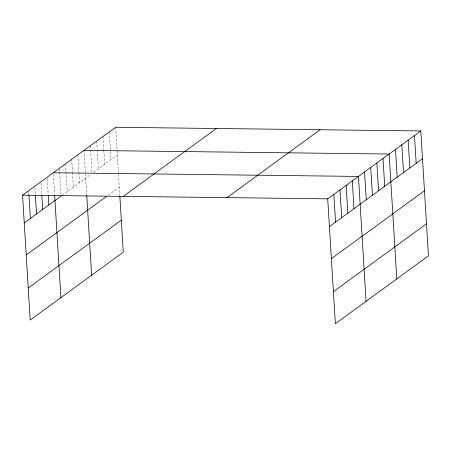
<?xml version="1.0" encoding="UTF-8"?>
<svg xmlns="http://www.w3.org/2000/svg" width="451" height="451" viewBox="0 0 451 451"><rect width="100%" height="100%" fill="white"/><g stroke="black" fill="none" stroke-linecap="round" stroke-linejoin="round"><path stroke-width="0.34" stroke-dasharray="2.25 1.69" d="M62.232 195.232L90.967 174.283M93.599 172.361L117.339 155.054M108.223 195.176L119.301 187.097M115.642 127.283L119.803 195.356M109.311 131.895L111.008 159.665M102.98 136.512L103.786 149.704M103.831 150.397L104.677 164.282M96.649 141.129L97.162 149.461M97.202 150.155L98.352 168.9M90.318 145.746L90.533 149.213M90.578 149.907L91.976 172.818M83.993 150.358L86.671 194.155M77.848 154.84L78.908 172.197M78.953 172.891L79.545 182.61M71.703 159.321L72.464 171.814M72.51 172.507L73.4 187.086M65.558 163.798L67.255 191.568M59.459 168.973L59.628 171.752M59.667 172.445L61.026 194.657M53.353 174.148L54.588 194.28M47.208 178.624L48.189 194.595M41.069 183.106L41.746 194.212M34.924 187.588L35.347 194.528M28.734 191.371L28.909 194.15"/><path stroke-width="0.68" d="M119.848 196.044L123.281 252.165L30.189 320.041L22.55 195.159L115.642 127.283L420.811 130.959L428.45 255.841L335.358 323.717L327.719 198.835L420.811 130.959M24.247 222.924L61.111 196.05M26.209 254.973L106.639 196.332M123.258 196.371L216.35 128.496M28.227 287.992L121.319 220.116M227.016 197.617L320.103 129.747M329.416 226.599L422.508 158.724M331.378 258.649L424.47 190.773M333.396 291.667L426.488 223.792M83.993 150.358L389.162 154.033L396.801 278.921M53.269 172.756L358.438 176.431L366.077 301.319M22.55 195.159L327.719 198.835M414.48 135.571L416.177 163.341M408.149 140.188L409.852 167.958M401.818 144.805L403.521 172.575M395.493 149.422L397.19 177.187M383.017 158.515L384.714 186.286M376.873 162.997L378.569 190.762M370.728 167.473L372.425 195.244M364.583 171.955L366.285 199.725M352.299 180.913L353.996 208.683M346.154 185.395L347.851 213.165M340.009 189.871L341.706 217.641M333.864 194.353L335.561 222.123M86.755 195.548L91.626 275.245M54.672 195.666L60.908 297.643M48.229 195.289L48.826 205.008M41.791 194.911L42.682 209.489M35.392 195.221L36.537 213.966M28.949 194.843L30.392 218.447"/></g></svg>
